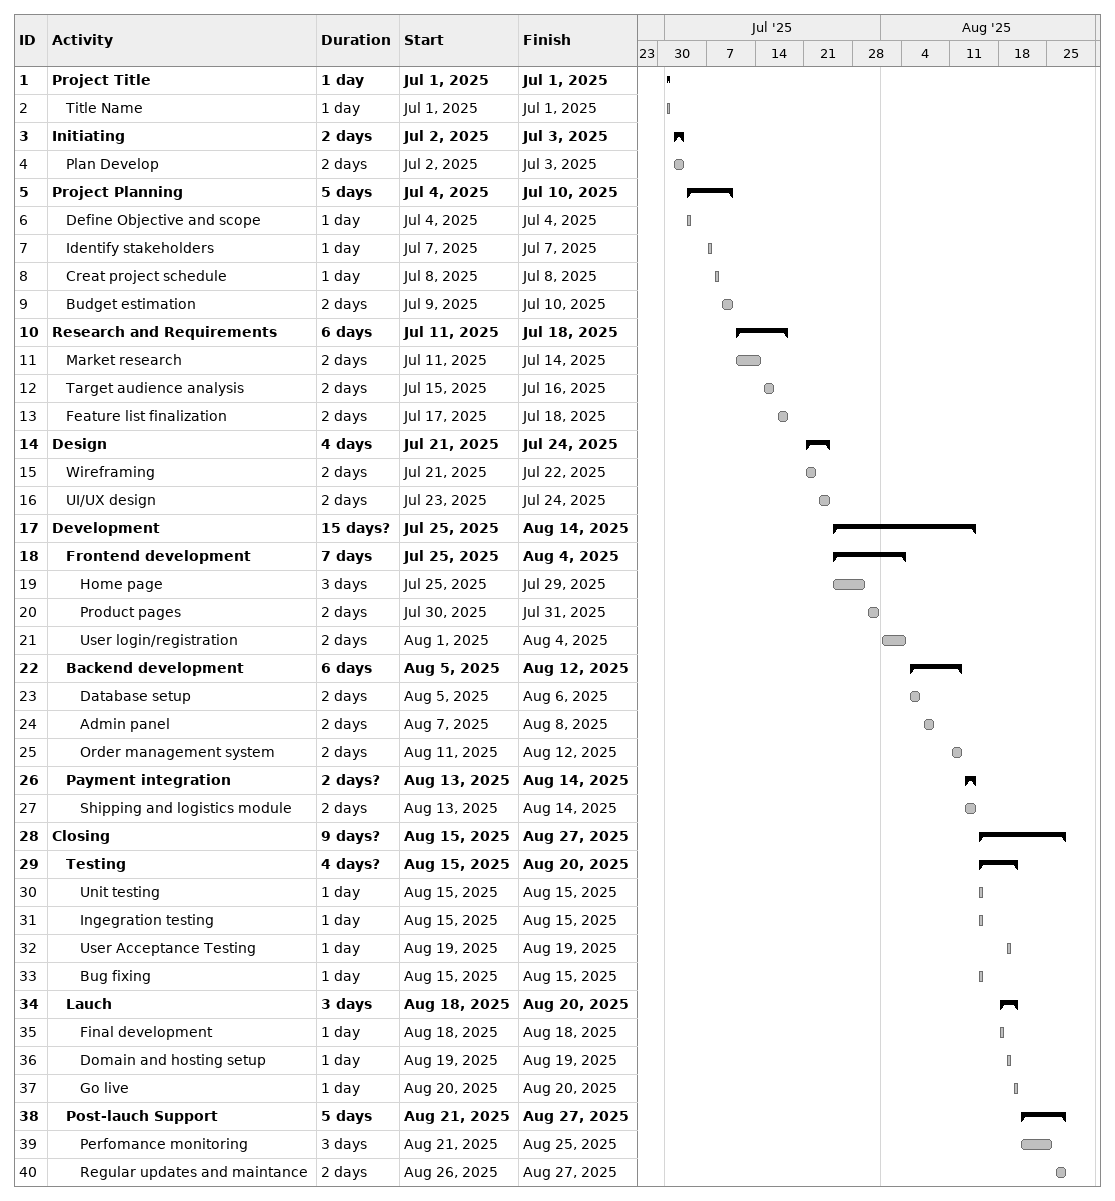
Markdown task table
| ID | Level | Task | Duration | Start | Finish |
|---|---|---|---|---|---|
| 1 | 1 | **Project Title** | 1d | 2025-07-01 | 2025-07-01 |
| 2 | 2 | Title Name | 1d | 2025-07-01 | 2025-07-01 |
| 3 | 1 | **Initiating** | 2d | 2025-07-02 | 2025-07-03 |
| 4 | 2 | Plan Develop | 2d | 2025-07-02 | 2025-07-03 |
| 5 | 1 | **Project Planning** | 5d | 2025-07-04 | 2025-07-10 |
| 6 | 2 | Define Objective and scope | 1d | 2025-07-04 | 2025-07-04 |
| 7 | 2 | Identify stakeholders | 1d | 2025-07-07 | 2025-07-07 |
| 8 | 2 | Creat project schedule | 1d | 2025-07-08 | 2025-07-08 |
| 9 | 2 | Budget estimation | 2d | 2025-07-09 | 2025-07-10 |
| 10 | 1 | **Research and Requirements** | 6d | 2025-07-11 | 2025-07-18 |
| 11 | 2 | Market research | 2d | 2025-07-11 | 2025-07-14 |
| 12 | 2 | Target audience analysis | 2d | 2025-07-15 | 2025-07-16 |
| 13 | 2 | Feature list finalization | 2d | 2025-07-17 | 2025-07-18 |
| 14 | 1 | **Design** | 4d | 2025-07-21 | 2025-07-24 |
| 15 | 2 | Wireframing | 2d | 2025-07-21 | 2025-07-22 |
| 16 | 2 | UI/UX design | 2d | 2025-07-23 | 2025-07-24 |
| 17 | 1 | **Development** | 15d? | 2025-07-25 | 2025-08-14 |
| 18 | 2 | **Frontend development** | 7d | 2025-07-25 | 2025-08-04 |
| 19 | 3 | Home page | 3d | 2025-07-25 | 2025-07-29 |
| 20 | 3 | Product pages | 2d | 2025-07-30 | 2025-07-31 |
| 21 | 3 | User login/registration | 2d | 2025-08-01 | 2025-08-04 |
| 22 | 2 | **Backend development** | 6d | 2025-08-05 | 2025-08-12 |
| 23 | 3 | Database setup | 2d | 2025-08-05 | 2025-08-06 |
| 24 | 3 | Admin panel | 2d | 2025-08-07 | 2025-08-08 |
| 25 | 3 | Order management system | 2d | 2025-08-11 | 2025-08-12 |
| 26 | 2 | **Payment integration** | 2d? | 2025-08-13 | 2025-08-14 |
| 27 | 3 | Shipping and logistics module | 2d | 2025-08-13 | 2025-08-14 |
| 28 | 1 | **Closing** | 9d? | 2025-08-15 | 2025-08-27 |
| 29 | 2 | **Testing** | 4d? | 2025-08-15 | 2025-08-20 |
| 30 | 3 | Unit testing | 1d | 2025-08-15 | 2025-08-15 |
| 31 | 3 | Ingegration testing | 1d | 2025-08-15 | 2025-08-15 |
| 32 | 3 | User Acceptance Testing | 1d | 2025-08-19 | 2025-08-19 |
| 33 | 3 | Bug fixing | 1d | 2025-08-15 | 2025-08-15 |
| 34 | 2 | **Lauch** | 3d | 2025-08-18 | 2025-08-20 |
| 35 | 3 | Final development | 1d | 2025-08-18 | 2025-08-18 |
| 36 | 3 | Domain and hosting setup | 1d | 2025-08-19 | 2025-08-19 |
| 37 | 3 | Go live | 1d | 2025-08-20 | 2025-08-20 |
| 38 | 2 | **Post-lauch Support** | 5d | 2025-08-21 | 2025-08-27 |
| 39 | 3 | Perfomance monitoring | 3d | 2025-08-21 | 2025-08-25 |
| 40 | 3 | Regular updates and maintance | 2d | 2025-08-26 | 2025-08-27 |
